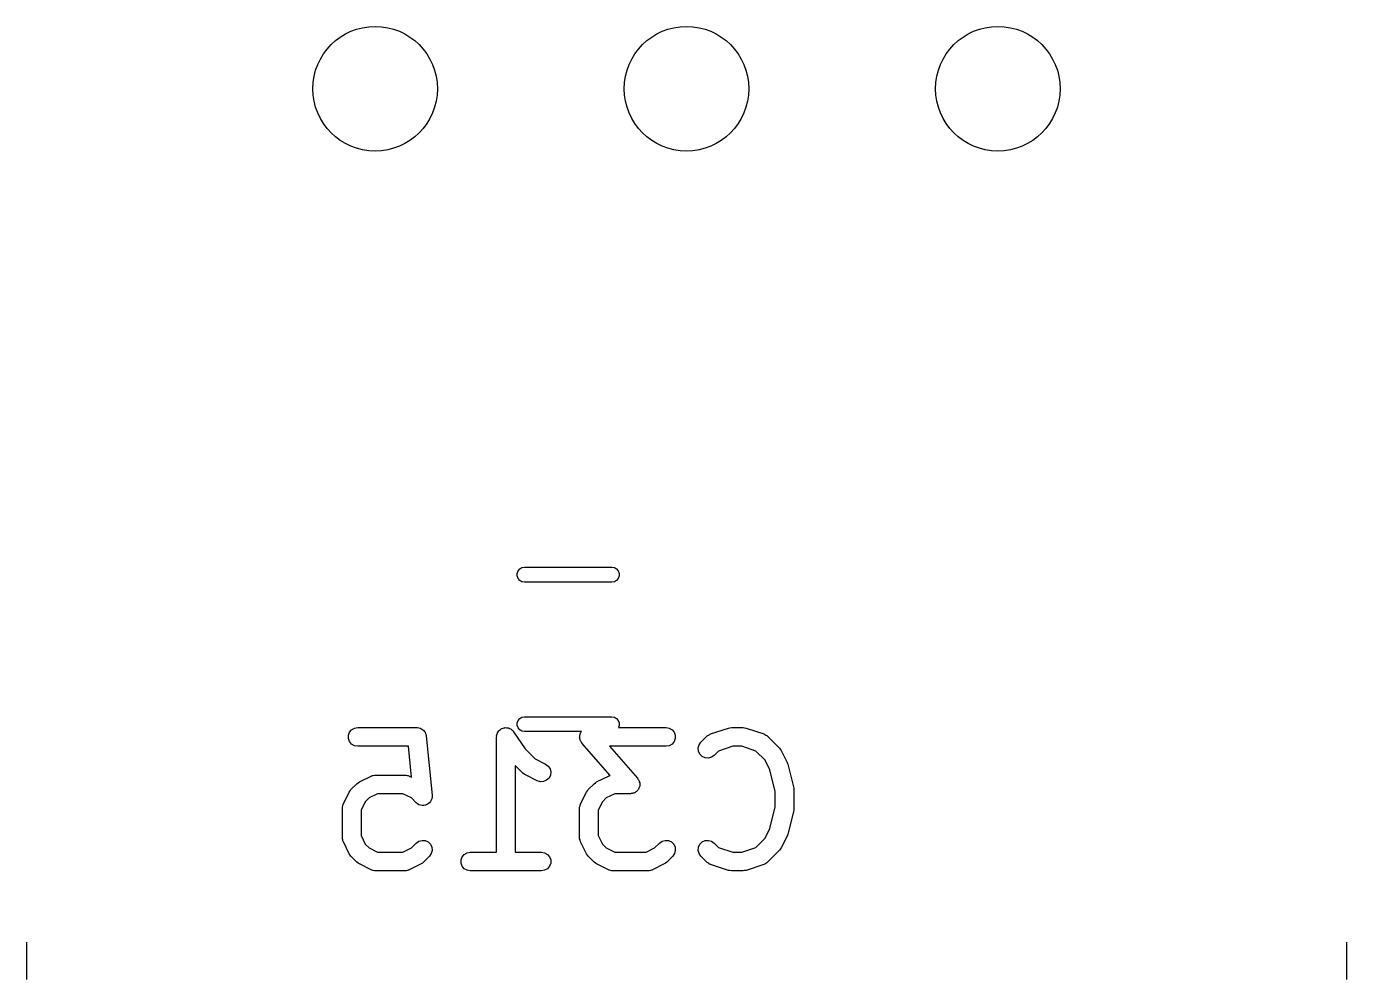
# Model space of a CAD drawing. Extents: x 25 to 326, y -201 to -21.
# Drawn here: x 154.7 to 165.3, y -90.15 to -82.5 of the extents above; entities that cross this region are included whole.
import ezdxf

# ---------------------------------------------------------------- set-up
doc = ezdxf.new("R2010")
doc.units = 0
doc.header["$MEASUREMENT"] = 0
doc.layers.add('BLACK', color=7, linetype='CONTINUOUS')

msp = doc.modelspace()

# ---------------------------------------------------------------- linework, layer by layer
at = {"layer": 'Black'}
for p, q in [((158.641, -86.8896), (158.648, -86.87)), ((158.641, -86.9104), (158.641, -86.8896)), ((158.648, -86.93), (158.641, -86.9104)), ((158.648, -86.87), (158.661, -86.854)), ((158.661, -86.854), (158.679, -86.8436)), ((158.679, -86.8436), (158.7, -86.84)), ((158.7, -86.84), (159.4, -86.84)), ((159.4, -86.84), (159.421, -86.8436)), ((159.421, -86.8436), (159.439, -86.854)), ((159.439, -86.854), (159.452, -86.87)), ((159.452, -86.87), (159.459, -86.8896)), ((159.459, -86.9104), (159.452, -86.93)), ((159.459, -86.8896), (159.459, -86.9104)), ((158.661, -86.946), (158.648, -86.93)), ((158.679, -86.9564), (158.661, -86.946)), ((158.7, -86.96), (158.679, -86.9564)), ((159.4, -86.96), (158.7, -86.96)), ((159.421, -86.9564), (159.4, -86.96)), ((159.439, -86.946), (159.421, -86.9564)), ((159.452, -86.93), (159.439, -86.946)), ((158.641, -88.0896), (158.648, -88.07)), ((158.648, -88.07), (158.661, -88.054)), ((158.661, -88.054), (158.679, -88.0436)), ((158.679, -88.0436), (158.7, -88.04)), ((158.7, -88.04), (159.4, -88.04)), ((159.4, -88.04), (159.421, -88.0436)), ((159.421, -88.0436), (159.439, -88.054)), ((159.439, -88.054), (159.452, -88.07)), ((159.452, -88.07), (159.459, -88.0896)), ((157.286, -88.1894), (157.295, -88.1649)), ((157.286, -88.2154), (157.286, -88.1894)), ((157.295, -88.1649), (157.311, -88.1449)), ((157.311, -88.1449), (157.334, -88.1319)), ((157.334, -88.1319), (157.36, -88.1274)), ((157.36, -88.1274), (157.836, -88.1274)), ((157.836, -88.1274), (157.839, -88.1279)), ((157.839, -88.1279), (157.841, -88.1276)), ((157.841, -88.1276), (157.851, -88.1301)), ((157.851, -88.1301), (157.861, -88.1319)), ((157.861, -88.1319), (157.864, -88.1333)), ((157.864, -88.1333), (157.867, -88.134)), ((157.867, -88.134), (157.875, -88.1398)), ((157.875, -88.1398), (157.884, -88.1449)), ((157.884, -88.1449), (157.886, -88.1471)), ((157.886, -88.1471), (157.888, -88.1487)), ((157.888, -88.1487), (157.894, -88.157)), ((157.894, -88.157), (157.901, -88.1649)), ((157.901, -88.1649), (157.902, -88.1675)), ((157.902, -88.1675), (157.903, -88.1698)), ((157.903, -88.1698), (157.906, -88.1797)), ((157.906, -88.1797), (157.91, -88.1894)), ((157.91, -88.1894), (157.91, -88.1922)), ((158.475, -88.1941), (158.478, -88.1855)), ((158.478, -88.1855), (158.48, -88.1767)), ((158.48, -88.1767), (158.482, -88.1731)), ((158.482, -88.1731), (158.483, -88.1691)), ((158.483, -88.1691), (158.488, -88.1619)), ((158.488, -88.1619), (158.493, -88.1542)), ((158.493, -88.1542), (158.496, -88.1515)), ((158.496, -88.1515), (158.498, -88.1481)), ((158.498, -88.1481), (158.506, -88.1432)), ((158.506, -88.1432), (158.512, -88.1374)), ((158.512, -88.1374), (158.516, -88.136)), ((158.516, -88.136), (158.52, -88.1337)), ((158.52, -88.1337), (158.529, -88.1316)), ((158.529, -88.1316), (158.537, -88.1285)), ((158.537, -88.1285), (158.541, -88.1285)), ((158.541, -88.1285), (158.545, -88.1275)), ((158.545, -88.1275), (158.554, -88.1285)), ((158.554, -88.1285), (158.563, -88.1285)), ((158.563, -88.1285), (158.567, -88.1299)), ((158.567, -88.1299), (158.571, -88.1304)), ((158.571, -88.1304), (158.579, -88.1344)), ((158.579, -88.1344), (158.588, -88.1374)), ((158.588, -88.1374), (158.591, -88.1401)), ((158.591, -88.1401), (158.594, -88.1419)), ((158.594, -88.1419), (158.601, -88.1484)), ((158.601, -88.1484), (158.607, -88.1542)), ((158.607, -88.1542), (158.61, -88.1578)), ((158.61, -88.1578), (158.612, -88.1608)), ((158.612, -88.1608), (158.704, -88.2975)), ((158.641, -88.1104), (158.641, -88.0896)), ((158.648, -88.13), (158.641, -88.1104)), ((158.661, -88.146), (158.648, -88.13)), ((158.679, -88.1564), (158.661, -88.146)), ((158.7, -88.16), (158.679, -88.1564)), ((159.156, -88.16), (158.7, -88.16)), ((159.143, -88.1894), (159.145, -88.1839)), ((159.143, -88.1967), (159.143, -88.1894)), ((159.145, -88.1839), (159.146, -88.1782)), ((159.146, -88.1782), (159.149, -88.1718)), ((159.149, -88.1718), (159.152, -88.1649)), ((159.152, -88.1649), (159.155, -88.1604)), ((159.155, -88.1604), (159.156, -88.16)), ((159.459, -88.1104), (159.453, -88.1274)), ((159.453, -88.1274), (159.836, -88.1274)), ((159.459, -88.0896), (159.459, -88.1104)), ((159.836, -88.1274), (159.861, -88.1319)), ((159.861, -88.1319), (159.884, -88.1449)), ((159.884, -88.1449), (159.901, -88.1649)), ((159.901, -88.1649), (159.91, -88.1894)), ((159.91, -88.1894), (159.91, -88.2154)), ((160.167, -88.1945), (160.17, -88.1913)), ((160.17, -88.1913), (160.178, -88.1871)), ((160.178, -88.1871), (160.185, -88.182)), ((160.185, -88.182), (160.189, -88.1809)), ((160.189, -88.1809), (160.193, -88.1788)), ((160.193, -88.1788), (160.336, -88.1312)), ((160.336, -88.1312), (160.348, -88.1295)), ((160.348, -88.1295), (160.36, -88.1274)), ((160.36, -88.1274), (160.455, -88.1274)), ((160.455, -88.1274), (160.467, -88.1295)), ((160.467, -88.1295), (160.478, -88.1312)), ((160.478, -88.1312), (160.621, -88.1788)), ((160.621, -88.1788), (160.625, -88.1809)), ((160.625, -88.1809), (160.629, -88.182)), ((160.629, -88.182), (160.637, -88.1871)), ((160.637, -88.1871), (160.644, -88.1913)), ((160.644, -88.1913), (160.647, -88.1945)), ((157.295, -88.2399), (157.286, -88.2154)), ((157.311, -88.2598), (157.295, -88.2399)), ((157.334, -88.2729), (157.311, -88.2598)), ((157.36, -88.2774), (157.334, -88.2729)), ((157.768, -88.2774), (157.36, -88.2774)), ((157.793, -88.5256), (157.768, -88.2774)), ((157.91, -88.1922), (157.91, -88.1949)), ((157.91, -88.1949), (157.958, -88.6711)), ((158.476, -88.1983), (158.475, -88.1941)), ((158.475, -88.2024), (158.476, -88.1983)), ((158.475, -89.1274), (158.475, -88.2024)), ((158.704, -88.2975), (158.785, -88.3788)), ((159.142, -88.2039), (159.143, -88.1967)), ((159.143, -88.2096), (159.142, -88.2039)), ((159.143, -88.2154), (159.143, -88.2096)), ((159.145, -88.2223), (159.143, -88.2154)), ((159.147, -88.2295), (159.145, -88.2223)), ((159.15, -88.2344), (159.147, -88.2295)), ((159.152, -88.2399), (159.15, -88.2344)), ((159.156, -88.2455), (159.152, -88.2399)), ((159.16, -88.2518), (159.156, -88.2455)), ((159.388, -88.5118), (159.16, -88.2518)), ((159.836, -88.2774), (159.382, -88.2774)), ((159.382, -88.2774), (159.606, -88.5339)), ((159.861, -88.2729), (159.836, -88.2774)), ((159.884, -88.2598), (159.861, -88.2729)), ((159.901, -88.2399), (159.884, -88.2598)), ((159.91, -88.2154), (159.901, -88.2399)), ((160.094, -88.2911), (160.101, -88.2659)), ((160.097, -88.317), (160.094, -88.2911)), ((160.101, -88.2659), (160.116, -88.2446)), ((160.116, -88.2446), (160.164, -88.197)), ((160.164, -88.197), (160.167, -88.1945)), ((160.372, -88.2774), (160.257, -88.3156)), ((160.443, -88.2774), (160.372, -88.2774)), ((160.557, -88.3156), (160.443, -88.2774)), ((160.647, -88.1945), (160.651, -88.197)), ((160.651, -88.197), (160.746, -88.2922)), ((160.746, -88.2922), (160.753, -88.302)), ((158.785, -88.3788), (158.869, -88.421)), ((160.108, -88.3406), (160.097, -88.317)), ((160.126, -88.3591), (160.108, -88.3406)), ((160.15, -88.3701), (160.126, -88.3591)), ((160.176, -88.3723), (160.15, -88.3701)), ((160.201, -88.3656), (160.176, -88.3723)), ((160.222, -88.3507), (160.201, -88.3656)), ((160.257, -88.3156), (160.222, -88.3507)), ((160.631, -88.3897), (160.557, -88.3156)), ((160.67, -88.4667), (160.631, -88.3897)), ((160.753, -88.302), (160.76, -88.3117)), ((160.76, -88.3117), (160.808, -88.4069)), ((157.485, -88.5113), (157.494, -88.5088)), ((157.494, -88.5088), (157.498, -88.5091)), ((157.498, -88.5091), (157.502, -88.5083)), ((157.502, -88.5083), (157.74, -88.5083)), ((157.74, -88.5083), (157.745, -88.5091)), ((157.745, -88.5091), (157.749, -88.5088)), ((157.749, -88.5088), (157.757, -88.5113)), ((158.687, -88.4935), (158.625, -88.4311)), ((158.625, -88.4311), (158.625, -89.1274)), ((158.697, -88.5004), (158.687, -88.4935)), ((158.707, -88.5076), (158.697, -88.5004)), ((158.802, -88.5552), (158.707, -88.5076)), ((158.869, -88.421), (158.89, -88.4365)), ((158.89, -88.4365), (158.905, -88.4583)), ((158.908, -88.5095), (158.896, -88.5328)), ((158.905, -88.4583), (158.911, -88.4836)), ((158.911, -88.4836), (158.908, -88.5095)), ((160.713, -88.6402), (160.67, -88.4667)), ((160.808, -88.4069), (160.81, -88.4148)), ((160.81, -88.4148), (160.813, -88.4223)), ((160.813, -88.4223), (160.861, -88.6128)), ((157.306, -88.6255), (157.354, -88.5779)), ((157.354, -88.5779), (157.364, -88.571)), ((157.364, -88.571), (157.374, -88.5639)), ((157.374, -88.5639), (157.469, -88.5163)), ((157.469, -88.5163), (157.473, -88.515)), ((157.473, -88.515), (157.477, -88.5129)), ((157.477, -88.5129), (157.485, -88.5113)), ((157.757, -88.5113), (157.766, -88.5129)), ((157.766, -88.5129), (157.77, -88.515)), ((157.77, -88.515), (157.774, -88.5163)), ((157.774, -88.5163), (157.793, -88.5256)), ((158.827, -88.5626), (158.802, -88.5552)), ((158.853, -88.561), (158.827, -88.5626)), ((158.877, -88.5507), (158.853, -88.561)), ((158.896, -88.5328), (158.877, -88.5507)), ((159.211, -88.6255), (159.259, -88.5779)), ((159.259, -88.5779), (159.269, -88.571)), ((159.269, -88.571), (159.278, -88.5639)), ((159.278, -88.5639), (159.374, -88.5163)), ((159.374, -88.5163), (159.378, -88.515)), ((159.378, -88.515), (159.381, -88.5129)), ((159.381, -88.5129), (159.388, -88.5118)), ((159.606, -88.5339), (159.61, -88.5402)), ((159.61, -88.5402), (159.615, -88.5458)), ((159.615, -88.5458), (159.617, -88.5513)), ((159.617, -88.6139), (159.615, -88.6208)), ((159.617, -88.5513), (159.62, -88.5562)), ((159.621, -88.6075), (159.617, -88.6139)), ((159.62, -88.5562), (159.621, -88.5634)), ((159.621, -88.5634), (159.624, -88.5703)), ((159.622, -88.6018), (159.621, -88.6075)), ((159.624, -88.5964), (159.622, -88.6018)), ((159.624, -88.5703), (159.624, -88.5761)), ((159.624, -88.5761), (159.625, -88.5818)), ((159.625, -88.5818), (159.624, -88.589)), ((159.624, -88.589), (159.624, -88.5964)), ((160.861, -88.6128), (160.862, -88.6219)), ((157.245, -88.7403), (157.292, -88.645)), ((157.292, -88.645), (157.3, -88.6354)), ((157.3, -88.6354), (157.306, -88.6255)), ((157.452, -88.6926), (157.421, -88.723)), ((157.52, -88.6583), (157.452, -88.6926)), ((157.723, -88.6583), (157.52, -88.6583)), ((157.791, -88.6926), (157.723, -88.6583)), ((157.83, -88.7316), (157.791, -88.6926)), ((157.945, -88.7216), (157.936, -88.7305)), ((157.95, -88.7094), (157.945, -88.7208)), ((157.945, -88.7208), (157.945, -88.7212)), ((157.945, -88.7212), (157.945, -88.7216)), ((157.956, -88.698), (157.95, -88.7094)), ((157.957, -88.6845), (157.956, -88.6971)), ((157.956, -88.6971), (157.956, -88.6975)), ((157.956, -88.6975), (157.956, -88.698)), ((157.958, -88.672), (157.957, -88.6845)), ((157.958, -88.6711), (157.958, -88.6716)), ((157.958, -88.6716), (157.958, -88.672)), ((159.15, -88.7403), (159.197, -88.645)), ((159.197, -88.645), (159.204, -88.6354)), ((159.204, -88.6354), (159.211, -88.6255)), ((159.356, -88.6926), (159.326, -88.723)), ((159.425, -88.6583), (159.356, -88.6926)), ((159.55, -88.6583), (159.425, -88.6583)), ((159.557, -88.6571), (159.55, -88.6583)), ((159.565, -88.6569), (159.557, -88.6571)), ((159.57, -88.6548), (159.565, -88.6569)), ((159.576, -88.6538), (159.57, -88.6548)), ((159.582, -88.6501), (159.576, -88.6538)), ((159.589, -88.6475), (159.582, -88.6501)), ((159.593, -88.6437), (159.589, -88.6475)), ((159.598, -88.6408), (159.593, -88.6437)), ((159.603, -88.6352), (159.598, -88.6408)), ((159.608, -88.6303), (159.603, -88.6352)), ((159.611, -88.6253), (159.608, -88.6303)), ((159.615, -88.6208), (159.611, -88.6253)), ((160.713, -88.7646), (160.713, -88.6402)), ((160.862, -88.6219), (160.863, -88.631)), ((160.863, -88.631), (160.863, -88.7738)), ((157.237, -88.7652), (157.24, -88.7568)), ((157.238, -88.7696), (157.237, -88.7652)), ((157.237, -88.7738), (157.238, -88.7696)), ((157.237, -89.0119), (157.237, -88.7738)), ((157.24, -88.7568), (157.241, -88.7482)), ((157.241, -88.7482), (157.244, -88.7444)), ((157.244, -88.7444), (157.245, -88.7403)), ((157.421, -88.723), (157.387, -88.7915)), ((157.387, -88.7915), (157.387, -88.9942)), ((157.831, -88.7319), (157.83, -88.7316)), ((157.831, -88.7323), (157.831, -88.7319)), ((157.841, -88.7393), (157.831, -88.7323)), ((157.852, -88.7465), (157.841, -88.7393)), ((157.852, -88.7467), (157.852, -88.7465)), ((157.852, -88.7469), (157.852, -88.7467)), ((157.865, -88.75), (157.852, -88.7469)), ((157.877, -88.7533), (157.865, -88.75)), ((157.878, -88.7534), (157.877, -88.7532)), ((157.877, -88.7532), (157.877, -88.7533)), ((157.89, -88.7521), (157.878, -88.7534)), ((157.903, -88.751), (157.89, -88.7521)), ((157.904, -88.7508), (157.903, -88.7508)), ((157.903, -88.7508), (157.903, -88.751)), ((157.915, -88.7453), (157.904, -88.7508)), ((157.926, -88.74), (157.915, -88.7453)), ((157.927, -88.7397), (157.926, -88.74)), ((157.936, -88.7305), (157.927, -88.7395)), ((157.927, -88.7395), (157.927, -88.7397)), ((159.142, -88.7652), (159.145, -88.7568)), ((159.142, -88.7696), (159.142, -88.7652)), ((159.142, -88.7738), (159.142, -88.7696)), ((159.142, -89.0119), (159.142, -88.7738)), ((159.145, -88.7568), (159.146, -88.7482)), ((159.146, -88.7482), (159.148, -88.7444)), ((159.148, -88.7444), (159.15, -88.7403)), ((159.326, -88.723), (159.292, -88.7915)), ((159.292, -88.7915), (159.292, -88.9942)), ((160.67, -88.9381), (160.713, -88.7646)), ((160.861, -88.792), (160.813, -88.9825)), ((160.862, -88.7828), (160.861, -88.792)), ((160.863, -88.7738), (160.862, -88.7828)), ((157.238, -89.0162), (157.237, -89.0119)), ((157.237, -89.0205), (157.238, -89.0162)), ((157.24, -89.0289), (157.237, -89.0205)), ((157.241, -89.0376), (157.24, -89.0289)), ((157.244, -89.0413), (157.241, -89.0376)), ((157.387, -88.9942), (157.421, -89.0627)), ((157.83, -89.0541), (157.852, -89.0392)), ((157.852, -89.0392), (157.877, -89.0324)), ((157.877, -89.0324), (157.903, -89.0347)), ((157.903, -89.0347), (157.926, -89.0457)), ((159.142, -89.0162), (159.142, -89.0119)), ((159.142, -89.0205), (159.142, -89.0162)), ((159.145, -89.0289), (159.142, -89.0205)), ((159.146, -89.0376), (159.145, -89.0289)), ((159.148, -89.0413), (159.146, -89.0376)), ((159.292, -88.9942), (159.326, -89.0627)), ((159.783, -89.0541), (159.804, -89.0392)), ((159.804, -89.0392), (159.829, -89.0324)), ((159.829, -89.0324), (159.855, -89.0347)), ((159.855, -89.0347), (159.879, -89.0457)), ((160.126, -89.0457), (160.15, -89.0347)), ((160.15, -89.0347), (160.176, -89.0324)), ((160.176, -89.0324), (160.201, -89.0392)), ((160.201, -89.0392), (160.222, -89.0541)), ((160.557, -89.0892), (160.631, -89.0151)), ((160.631, -89.0151), (160.67, -88.9381)), ((160.808, -88.9978), (160.76, -89.0931)), ((160.81, -88.99), (160.808, -88.9978)), ((160.813, -88.9825), (160.81, -88.99)), ((157.245, -89.0454), (157.244, -89.0413)), ((157.292, -89.1407), (157.245, -89.0454)), ((157.3, -89.1503), (157.292, -89.1407)), ((157.421, -89.0627), (157.452, -89.0931)), ((157.452, -89.0931), (157.52, -89.1274)), ((157.52, -89.1274), (157.723, -89.1274)), ((157.723, -89.1274), (157.791, -89.0931)), ((157.791, -89.0931), (157.83, -89.0541)), ((157.926, -89.0457), (157.945, -89.0641)), ((157.951, -89.1388), (157.936, -89.1602)), ((157.945, -89.0641), (157.956, -89.0877)), ((157.958, -89.1137), (157.951, -89.1388)), ((157.956, -89.0877), (157.958, -89.1137)), ((158.199, -89.1649), (158.216, -89.1449)), ((158.216, -89.1449), (158.239, -89.1319)), ((158.239, -89.1319), (158.264, -89.1274)), ((158.264, -89.1274), (158.475, -89.1274)), ((158.625, -89.1274), (158.836, -89.1274)), ((158.836, -89.1274), (158.861, -89.1319)), ((158.861, -89.1319), (158.884, -89.1449)), ((158.884, -89.1449), (158.901, -89.1649)), ((159.15, -89.0454), (159.148, -89.0413)), ((159.197, -89.1407), (159.15, -89.0454)), ((159.204, -89.1503), (159.197, -89.1407)), ((159.326, -89.0627), (159.356, -89.0931)), ((159.356, -89.0931), (159.425, -89.1274)), ((159.425, -89.1274), (159.675, -89.1274)), ((159.675, -89.1274), (159.744, -89.0931)), ((159.744, -89.0931), (159.783, -89.0541)), ((159.879, -89.0457), (159.897, -89.0641)), ((159.904, -89.1388), (159.889, -89.1602)), ((159.897, -89.0641), (159.908, -89.0877)), ((159.91, -89.1137), (159.904, -89.1388)), ((159.908, -89.0877), (159.91, -89.1137)), ((160.094, -89.1137), (160.097, -89.0877)), ((160.101, -89.1388), (160.094, -89.1137)), ((160.097, -89.0877), (160.108, -89.0641)), ((160.116, -89.1602), (160.101, -89.1388)), ((160.108, -89.0641), (160.126, -89.0457)), ((160.222, -89.0541), (160.257, -89.0892)), ((160.257, -89.0892), (160.372, -89.1274)), ((160.372, -89.1274), (160.443, -89.1274)), ((160.443, -89.1274), (160.557, -89.0892)), ((160.746, -89.1126), (160.651, -89.2078)), ((160.753, -89.1027), (160.746, -89.1126)), ((160.76, -89.0931), (160.753, -89.1027)), ((157.306, -89.1602), (157.3, -89.1503)), ((157.354, -89.2078), (157.306, -89.1602)), ((157.364, -89.2147), (157.354, -89.2078)), ((157.374, -89.2218), (157.364, -89.2147)), ((157.469, -89.2695), (157.374, -89.2218)), ((157.869, -89.2218), (157.774, -89.2695)), ((157.879, -89.2147), (157.869, -89.2218)), ((157.889, -89.2078), (157.879, -89.2147)), ((157.936, -89.1602), (157.889, -89.2078)), ((158.19, -89.1894), (158.199, -89.1649)), ((158.19, -89.2154), (158.19, -89.1894)), ((158.199, -89.2399), (158.19, -89.2154)), ((158.216, -89.2598), (158.199, -89.2399)), ((158.901, -89.2399), (158.884, -89.2598)), ((158.901, -89.1649), (158.91, -89.1894)), ((158.91, -89.2154), (158.901, -89.2399)), ((158.91, -89.1894), (158.91, -89.2154)), ((159.211, -89.1602), (159.204, -89.1503)), ((159.259, -89.2078), (159.211, -89.1602)), ((159.269, -89.2147), (159.259, -89.2078)), ((159.278, -89.2218), (159.269, -89.2147)), ((159.374, -89.2695), (159.278, -89.2218)), ((159.822, -89.2218), (159.726, -89.2695)), ((159.831, -89.2147), (159.822, -89.2218)), ((159.841, -89.2078), (159.831, -89.2147)), ((159.889, -89.1602), (159.841, -89.2078)), ((160.164, -89.2078), (160.116, -89.1602)), ((160.167, -89.2103), (160.164, -89.2078)), ((160.17, -89.2135), (160.167, -89.2103)), ((160.178, -89.2177), (160.17, -89.2135)), ((160.185, -89.2227), (160.178, -89.2177)), ((160.189, -89.2239), (160.185, -89.2227)), ((160.193, -89.2259), (160.189, -89.2239)), ((160.336, -89.2735), (160.193, -89.2259)), ((160.621, -89.2259), (160.478, -89.2735)), ((160.625, -89.2239), (160.621, -89.2259)), ((160.629, -89.2227), (160.625, -89.2239)), ((160.637, -89.2177), (160.629, -89.2227)), ((160.644, -89.2135), (160.637, -89.2177)), ((160.647, -89.2103), (160.644, -89.2135)), ((160.651, -89.2078), (160.647, -89.2103)), ((157.473, -89.2707), (157.469, -89.2695)), ((157.477, -89.2729), (157.473, -89.2707)), ((157.485, -89.2744), (157.477, -89.2729)), ((157.494, -89.2769), (157.485, -89.2744)), ((157.498, -89.2766), (157.494, -89.2769)), ((157.502, -89.2774), (157.498, -89.2766)), ((157.74, -89.2774), (157.502, -89.2774)), ((157.745, -89.2766), (157.74, -89.2774)), ((157.749, -89.2769), (157.745, -89.2766)), ((157.757, -89.2744), (157.749, -89.2769)), ((157.766, -89.2729), (157.757, -89.2744)), ((157.77, -89.2707), (157.766, -89.2729)), ((157.774, -89.2695), (157.77, -89.2707)), ((158.239, -89.2729), (158.216, -89.2598)), ((158.264, -89.2774), (158.239, -89.2729)), ((158.836, -89.2774), (158.264, -89.2774)), ((158.861, -89.2729), (158.836, -89.2774)), ((158.884, -89.2598), (158.861, -89.2729)), ((159.378, -89.2707), (159.374, -89.2695)), ((159.381, -89.2729), (159.378, -89.2707)), ((159.39, -89.2744), (159.381, -89.2729)), ((159.399, -89.2769), (159.39, -89.2744)), ((159.403, -89.2766), (159.399, -89.2769)), ((159.407, -89.2774), (159.403, -89.2766)), ((159.693, -89.2774), (159.407, -89.2774)), ((159.697, -89.2766), (159.693, -89.2774)), ((159.701, -89.2769), (159.697, -89.2766)), ((159.71, -89.2744), (159.701, -89.2769)), ((159.719, -89.2729), (159.71, -89.2744)), ((159.722, -89.2707), (159.719, -89.2729)), ((159.726, -89.2695), (159.722, -89.2707)), ((160.348, -89.2753), (160.336, -89.2735)), ((160.36, -89.2774), (160.348, -89.2753)), ((160.455, -89.2774), (160.36, -89.2774)), ((160.467, -89.2753), (160.455, -89.2774)), ((160.478, -89.2735), (160.467, -89.2753)), ((154.7, -89.85), (154.7, -90.15)), ((165.3, -89.85), (165.3, -90.15))]:
    msp.add_line(p, q, dxfattribs=at)
for centre in [(157.5, -83), (160, -83), (162.5, -83)]:
    msp.add_circle(centre, 0.5, dxfattribs=at)

doc.saveas('drawing.dxf')
